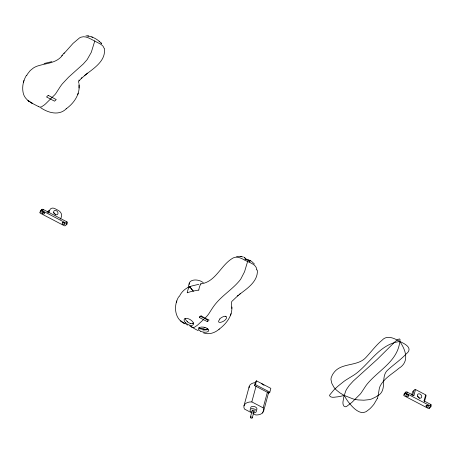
<?xml version="1.0" encoding="UTF-8"?>
<svg xmlns="http://www.w3.org/2000/svg" width="454" height="454" viewBox="0 0 454 454"><rect width="100%" height="100%" fill="white"/><g stroke="black" fill="none" stroke-linecap="round" stroke-linejoin="round"><path stroke-width="0.68" d="M66.125 108.841C74.161 103.103 80.5 93.87 78.973 83.559M78.979 88.014L79.013 85.238M218.97 329.32C225.984 324.014 232.51 316.228 231.846 306.864M231.824 308.493L231.841 307.375M231.392 306.66L231.557 301.677M78.905 80.994L79.075 79.972M256.828 269.772C256.317 263.422 247.385 262.253 242.811 259.064C240.047 257.776 236.772 256.368 233.759 257.702A15.589 9.511 15.1 0 0 232.363 258.422C220.616 265.437 215.537 282.24 200.583 283.915M26.525 75.211C23.018 80.75 21.684 87.821 23.512 94.177C25.657 100.771 32.682 103.472 38.284 106.452M178.757 296.689C173.263 305.576 174.376 319.582 185.215 323.844M64.003 53.521L73.026 43.402L79.416 38A15.964 9.738 15.1 0 1 80.908 37.217C85.817 35.406 90.499 39.106 94.772 41.008L91.288 52.318L87.157 59.61L83.309 63.963L68.56 77.203L62.289 83.905A20.481 5.55 -62.4 0 0 60.269 86.64L56.143 93.013A10.306 2.792 -62.4 0 1 55.172 94.364L45.854 103.62A67.595 18.319 -62.4 0 1 44.276 104.976L41.308 106.974L39.464 107.059A27.376 7.417 -62.4 0 1 38.948 106.707L38.539 106.225M247.617 261.487L244.558 271.73L240.824 278.966A14.749 3.995 -62.4 0 1 239.116 281.191C232.005 289.538 222.432 295.384 215.508 303.925A22.331 6.05 -62.4 0 0 211.615 309.378L209.158 313.243A11.191 3.03 -62.4 0 1 207.052 316.007L206.723 316.376A21.696 5.879 -62.4 0 1 206.303 316.824L205.015 318.129L201.048 315.842M40.026 212.347L40.434 210.832L41.859 209.447A0.993 0.607 15.1 0 1 43.181 209.43L66.869 221.824A0.993 0.607 15.1 0 1 67.243 222.727L66.834 224.248L65.404 225.627A0.993 0.607 15.1 0 1 64.082 225.649L40.395 213.249A0.993 0.607 15.1 0 1 40.026 212.347L41.45 210.968L41.859 209.447M41.45 210.968A0.993 0.607 15.1 0 1 42.772 210.945L43.181 209.43M60.473 219.186L61.562 216.45A4.96 3.694 45.9 0 0 58.356 210.446L54.974 208.675A4.96 3.694 45.9 0 0 49.719 210.253L48.629 212.988M66.834 224.248A0.993 0.607 15.1 0 0 66.46 223.345L66.869 221.824M188.121 287.518L189.318 283.092M199.652 316.444L199.363 317.522L207.444 321.687L207.83 320.144L200.407 316.262M249.995 261.294L250.33 260.431M243.98 405.848L249.201 386.496M254.501 385.554L255.523 381.763L256.476 380.838L270.856 388.369L269.835 392.16L268.882 393.079L254.501 385.554L255.449 384.634L256.476 380.838M251.612 412.794L244.445 409.043A10.17 6.203 15.1 0 1 251.817 401.904L256.016 386.348M250.387 417.305L252.231 410.478M252.293 417.85A0.993 0.607 15.1 0 0 251.073 416.908A0.993 0.607 15.1 0 0 250.682 417.89A0.993 0.607 15.1 0 0 252.293 417.85L254.155 410.961M252.81 413.424L255.795 414.984A10.17 6.203 15.1 0 0 263.167 407.845L267.497 391.813M262.48 412.981L262.804 411.772M263.638 411.04L268.683 392.335M424.036 400.922L430.806 404.463A0.993 0.607 15.1 0 1 431.175 405.365L430.767 406.88L429.342 408.265A0.993 0.607 15.1 0 1 428.02 408.282L404.327 395.888A0.993 0.607 15.1 0 1 403.958 394.986L404.366 393.465L405.797 392.086A0.993 0.607 15.1 0 1 407.119 392.069L413.883 395.61L415.524 389.538L425.676 394.849L424.036 400.922A0.993 0.607 15.1 0 1 424.507 401.676M403.958 394.986L405.388 393.601L405.797 392.086M405.388 393.601A0.993 0.607 15.1 0 1 406.71 393.584L407.119 392.069M411.676 395.014L412.572 391.694L413.997 390.315L412.743 394.963M424.411 401.824L425.841 396.512M429.342 408.265L429.615 407.255M430.767 406.88A0.993 0.607 15.1 0 0 430.398 405.978L430.806 404.463M23.988 80.477L23.466 82.253M176.833 300.962L176.317 302.733M78.236 93.144L77.765 94.648M231.08 313.623L230.609 315.133M179.341 296.593L179.489 296.229A29.516 18.007 15.1 0 1 179.773 295.622C181.855 291.462 185.601 288.228 189.959 286.622M377.285 398.561L373.96 404.202A75.216 47.222 71.8 0 1 369.579 409.026L366.123 411.67L363.387 412.607A15.13 9.5 71.8 0 1 361.52 412.555C356.049 411.25 352.162 406.636 348.751 402.471A41.836 26.264 71.8 0 1 344.155 395.411L339.95 392.897L336.766 390.383A23.79 14.517 15.1 0 1 333.849 387.131L331.834 383.42L331.006 379.777A19.97 12.184 15.1 0 1 331.199 377.711L332.424 374.788A50.508 30.815 15.1 0 1 333.406 373.279C340.914 362.071 357.451 367.025 366.049 357.338C371.355 351.634 375.986 345.261 382.013 340.262C387.069 334.592 394.549 338.372 399.809 341.51C405.025 343.791 413.645 348.286 406.075 354.024C400.604 359.909 393.885 364.409 387.983 369.811C379.589 376.775 388.318 390.746 377.036 396.104A50.508 30.815 15.1 0 1 375.293 397.222L371.747 398.93A19.97 12.184 15.1 0 1 369.04 399.673L363.904 400.201L358.331 399.94A23.79 14.517 15.1 0 1 353.093 398.93L344.149 395.411A41.836 10.561 -27.2 0 1 337.929 396.807C335.37 396.881 331.335 398.351 329.593 395.848A15.13 3.819 -27.2 0 1 329.712 394.986L333.628 390.219A75.216 18.994 -27.2 0 1 338.559 385.679L344.16 381.229A20.027 5.056 -27.2 0 1 347.503 379.022L353.785 375.163A20.277 5.119 -27.2 0 0 356.316 373.392C370.532 362.337 380.265 343.916 399.809 341.51L400.048 339.473L399.372 338.871L397.539 339.706L394.98 341.783L377.291 359.307L353.331 380.968L349.245 385.435L346.725 389.072A6.589 1.788 -62.4 0 0 345.766 390.917L343.803 396.773L342.957 401.977A23.79 6.447 -62.4 0 0 343.128 404.514L343.99 406.188L345.42 406.773A19 5.147 -62.4 0 0 346.572 406.483L351.873 402.414L360.334 393.993A10.686 2.894 -62.4 0 0 361.458 392.472L365.657 386.093A21.054 5.703 -62.4 0 1 367.042 384.226C378.46 370.192 397.608 361.463 399.809 341.51C405.717 349.881 409.814 361.793 398.896 368.302C392.443 373.829 384.283 378.108 380.236 385.911A20.277 12.729 71.8 0 0 379.306 388.516L378.222 395.094A20.027 12.576 71.8 0 1 377.285 398.561M250.392 260.551L250.001 260.908M79.138 80.823L81.896 77.844L81.187 78.536L87.605 73.128M231.983 301.303L238.242 295.344M61.71 55.87L64.281 52.885M62.323 55.439C56.347 63.441 45.678 63.191 37.08 66.171A28.267 17.246 15.1 0 0 33.386 68.004L30.208 70.574L27.688 73.792A37.307 22.762 15.1 0 0 26.746 75.506M201.037 315.87L200.674 316.234M208.891 320.257L209.084 320.047L205.015 318.129M200.248 316.654L199.448 317.437M208.284 320.859L207.529 321.602M193.637 322.919L192.638 323.469M47.818 212.097L49.719 210.253M203.347 319.747L197.377 325.246L194.153 327.453A18.512 5.017 -62.4 0 1 193.166 327.703L191.514 326.891L191.798 327.022M219.867 319.134C214.64 325.342 226.813 321.54 226.523 317.414A2.894 1.356 -52.9 0 0 225.593 316.387M66.488 108.563C59.219 116.076 48.232 112.904 40.667 107.7M219.333 329.042C215.094 332.805 209.039 334.984 203.506 332.901M84.597 75.489C92.888 68.929 106.27 61.137 104.312 48.561M237.442 295.974L240.45 293.607M239.644 294.243C247.328 288.443 258.059 281.31 257.361 270.295M204.941 327.635L202.649 328.651L199.488 328.872M193.569 327.561L193.081 327.561M187.201 292.739L191.486 291.451A59.224 36.138 15.1 0 1 193.722 290.98L198.744 290.072M207.773 328.866C205.015 329.632 201.497 329.831 199.181 327.879M51.824 61.648L44.038 63.543M198.88 284.295L192.802 285.719A36.479 22.257 15.1 0 0 189.954 286.616M236.568 256.55L239.383 256.3L243.31 256.987M244.263 257.304L244.144 257.651M225.241 316.495L225.559 316.461M205.248 329.678L203.432 329.723M85.954 35.815C90.999 35.923 95.783 38.312 99.551 41.558L99.142 41.206L101.582 43.556L101.049 42.988L101.333 43.295M88.768 36.087L87.656 35.906M241.613 256.567L240.501 256.391M250.233 260.409L248.832 260.131M245.432 258.718L248.474 260.034M91.736 36.922L92.724 37.302M192.717 327.442L191.991 327.118M244.893 259.523A3.473 2.117 15.1 0 1 246.051 259.472L249.621 261.339A3.473 2.117 15.1 0 1 249.887 262.009M198.199 330.665L193.512 328.18M406.71 393.584L430.398 405.978M426.056 405.524L427.242 406.143M42.772 210.945L66.46 223.345M255.449 384.634L269.835 392.16M251.817 401.904L263.167 407.845M191.497 326.869L191.083 326.647M186.384 324.485L187.57 325.109M94.772 41.008C97.905 43.158 103.035 44.214 104.142 48.311M190.879 326.534L190.277 326.182M31.218 102.689L32.336 103.336L28.942 101.197M184.069 323.169L185.181 323.816L181.787 321.676M244.604 257.424L246.051 259.472M189.993 326.006L189.641 325.773M251.266 261.095L254.427 264.035M193.217 291.093L189.698 286.724L193.205 291.122M78.712 81.198L78.724 82.895M252.572 411.091A0.993 0.607 15.1 0 1 252.56 410.149A0.993 0.607 15.1 0 1 254.024 410.535A0.993 0.607 15.1 0 1 253.548 411.352M261.391 383.636A5.21 3.178 15.1 0 1 264.001 385.361M250.875 408.702A3.223 1.969 15.1 0 1 252.18 406.455A3.223 1.969 15.1 0 1 256.204 407.527A3.223 1.969 15.1 0 1 256.232 410.132M252.174 412.453A3.223 1.969 15.1 0 1 250.824 409.003A3.223 1.969 15.1 0 1 256.022 410.297A3.223 1.969 15.1 0 1 253.406 412.76M268.496 392.608A10.17 6.203 15.1 0 1 268.132 393.147M249.098 387.869A10.17 6.203 15.1 0 1 255.432 382.591M198.801 290.123A17.269 8.796 78 0 1 200.986 283.761M256.833 269.778A15.964 9.738 15.1 0 1 256.72 270.073M187.269 292.802A16.106 8.206 78 0 1 189.624 286.639M207.966 329.644A10.436 3.723 -5.1 0 1 202.887 329.996M199.124 327.822A5.369 2.327 -4.6 0 1 198.983 327.572M192.547 323.515A5.374 3.337 41.2 0 1 190.776 323.469M190.674 323.509A5.788 3.547 40.3 0 1 187.542 321.914M187.581 321.863A5.794 3.377 39.4 0 1 187.059 321.426M187.133 321.353A5.289 3.047 39.4 0 1 184.999 318.47M219.64 318.929A6.35 2.616 -39 0 1 225.473 316.228M40.656 211.643A0.993 0.607 15.1 0 1 40.434 210.832M64.661 223.028A1.487 0.908 15.1 0 1 62.635 222.21M44.708 212.296A1.487 0.908 15.1 0 1 42.466 211.774M47.449 212.222A4.96 3.694 45.9 0 1 49.304 210.52M53.379 212.767A2.48 1.844 45.9 0 1 55.581 215.009M417.515 396.302A2.48 1.844 45.9 0 1 419.309 398.402M404.525 394.231A0.993 0.607 15.1 0 1 404.366 393.465M425.954 395.042A1.317 1.26 -42.3 0 1 425.744 396.433M414.116 390.349A1.317 1.26 -42.3 0 1 415.206 389.413M412.726 395.513A0.993 0.607 15.1 0 1 413.883 395.61M428.843 405.598A1.487 0.908 15.1 0 1 426.891 405.206M408.418 395.008A1.487 0.908 15.1 0 1 406.33 394.316M249.745 260.454A5.794 1.884 -83.1 0 1 250.035 260.624M248.724 260.057A3.711 0.596 21.9 0 1 248.383 259.96M244.672 257.929A4.835 0.885 49.6 0 1 245.086 258.241M189.193 284.391A8.433 5.147 15.1 0 1 194.04 280.044A8.433 5.147 15.1 0 1 203.296 282.666M48.198 95.357L46.535 96.974L54.571 101.18L56.239 99.562L48.198 95.357M28.006 100.476L29.016 101.248L28.006 100.476M180.851 320.961L181.861 321.727L180.851 320.961M200.486 331.199A5.261 2.463 10.6 0 0 208.732 330.677A5.261 2.463 10.6 0 0 201.502 327.05A5.261 2.463 10.6 0 0 200.486 331.199M185.243 322.488A5.261 2.707 30.5 0 0 193.285 324.65A5.261 2.707 30.5 0 0 187.86 318.589A5.261 2.707 30.5 0 0 185.243 322.488M62.578 224.117A1.487 0.908 15.1 0 0 64.996 224.06A1.487 0.908 15.1 0 0 63.163 222.653A1.487 0.908 15.1 0 0 62.578 224.117M42.279 213.493A1.487 0.908 15.1 0 0 44.691 213.431A1.487 0.908 15.1 0 0 42.858 212.029A1.487 0.908 15.1 0 0 42.279 213.493M53.788 212.688A2.48 1.844 45.9 0 0 57.488 214.447A2.48 1.844 45.9 0 0 56.256 210.645A2.48 1.844 45.9 0 0 53.788 212.688M417.521 396.081A2.48 1.844 45.9 0 0 421.221 397.84A2.48 1.844 45.9 0 0 419.99 394.044A2.48 1.844 45.9 0 0 417.521 396.081M426.516 406.756A1.487 0.908 15.1 0 0 428.934 406.693A1.487 0.908 15.1 0 0 427.101 405.286A1.487 0.908 15.1 0 0 426.516 406.756M406.211 396.132A1.487 0.908 15.1 0 0 408.628 396.07A1.487 0.908 15.1 0 0 406.795 394.662A1.487 0.908 15.1 0 0 406.211 396.132"/></g></svg>
